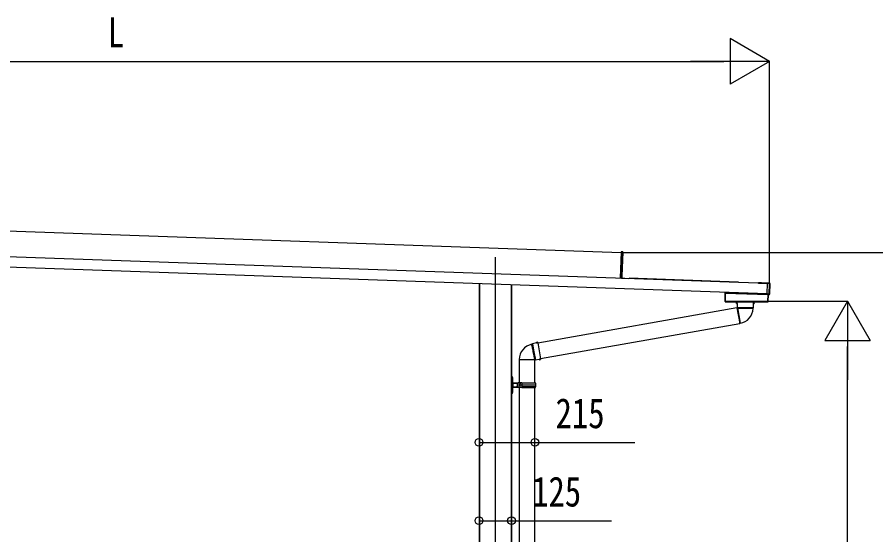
# Model space of a CAD drawing. Units: millimetres, scale not verified. Extents: x -14718 to 14718, y -10396 to 10396.
# Drawn here: x 1314 to 4620, y -5774 to -3781 of the extents above; entities that cross this region are included whole.
import ezdxf
from ezdxf.enums import TextEntityAlignment as Align

# ---------------------------------------------------------------- set-up
doc = ezdxf.new("R2010")
doc.units = ezdxf.units.MM
doc.header["$LTSCALE"] = 50
for name, color, linetype in [('0-3_YKK_12', 2, 'Continuous'), ('0-4_YKK_A1', 4, 'Continuous'), ('0-5_YKK_D', 6, 'Continuous')]:
    doc.layers.add(name, color=color, linetype=linetype)
doc.styles.add('ＭＳ ゴシック', font='')
doc.styles.get('ＭＳ ゴシック').set_extended_font_data('MS Gothic')

msp = doc.modelspace()

# ---------------------------------------------------------------- linework, layer by layer
at = {"layer": '0-3_YKK_12'}
msp.add_line((3154.97, -4705.66), (3154.97, -7626.97), dxfattribs=at)
at = {"layer": '0-4_YKK_A1'}
for p, q in [((-222.27, -4551.64), (3639.37, -4686.5)), ((4203.24, -4806.25), (-791.41, -4631.83)), ((4201.85, -4846.22), (-792.81, -4671.81)), ((3639.43, -4685), (3635.88, -4786.41)), ((3644.94, -4685.53), (3639.43, -4685)), ((3639.44, -4684.5), (3639.46, -4684)), ((3639.44, -4684.5), (3639.44, -4684.5)), ((3644.96, -4685.03), (3639.44, -4684.5)), ((3639.46, -4684), (3644.98, -4684.53)), ((3641.73, -4777.62), (3644.94, -4685.53)), ((3645.41, -4685.54), (3642.19, -4777.64)), ((3644.94, -4685.53), (3645.41, -4685.54)), ((3644.96, -4685.03), (3644.96, -4685.03)), ((3644.96, -4685.03), (3645.43, -4685.04)), ((3645.43, -4685.04), (3645.41, -4685.54)), ((3635.88, -4786.41), (3635.88, -4786.43)), ((3641.45, -4785.63), (3641.73, -4777.62)), ((3641.45, -4785.63), (3641.91, -4785.64)), ((3641.73, -4777.62), (3642.19, -4777.64)), ((3642.19, -4777.64), (3641.91, -4785.64)), ((3670.87, -4787.36), (3670.86, -4787.66)), ((3670.89, -4786.76), (3670.87, -4787.36)), ((4090.62, -4802.01), (3670.87, -4787.36)), ((3670.9, -4786.46), (3670.89, -4786.76)), ((4090.64, -4801.41), (3670.89, -4786.76)), ((4090.65, -4801.11), (3670.9, -4786.46)), ((3093.67, -4807.52), (3093.67, -7074.47)), ((3215.87, -4811.79), (3215.87, -7574.47)), ((3217.47, -4811.85), (3217.47, -7074.47)), ((4090.62, -4802.01), (4090.61, -4802.31)), ((4090.64, -4801.41), (4090.62, -4802.01)), ((4090.65, -4801.11), (4090.64, -4801.41)), ((4174.28, -4804.75), (4174.35, -4802.75)), ((4180.27, -4804.96), (4180.34, -4802.96)), ((4180.34, -4802.96), (4190.34, -4803.31)), ((4190.27, -4805.31), (4190.34, -4803.31)), ((4190.34, -4803.31), (4196.33, -4803.52)), ((4196.26, -4805.52), (4196.33, -4803.52)), ((4196.33, -4803.52), (4209.83, -4803.99)), ((4210.3, -4805.95), (4203.26, -4805.71)), ((4203.28, -4805.21), (4203.29, -4804.86)), ((4204.49, -4804.9), (4203.29, -4804.86)), ((4203.29, -4804.86), (4203.29, -4804.86)), ((4204.49, -4804.9), (4203.29, -4804.86)), ((4204.49, -4804.9), (4204.49, -4804.9)), ((4204.83, -4803.82), (4204.79, -4804.92)), ((4205.09, -4804.81), (4210.79, -4805.01)), ((4205.09, -4804.81), (4205.09, -4804.89)), ((4208.86, -4847.01), (4210.3, -4805.95)), ((4210.8, -4805.97), (4209.36, -4847.03)), ((4211.27, -4805.53), (4209.81, -4847.5)), ((4210.8, -4805.97), (4210.3, -4805.95)), ((4210.31, -4805.45), (4210.79, -4805.01)), ((4211.27, -4805.53), (4210.8, -4805.97)), ((4211.36, -4846.07), (4212.72, -4807.1)), ((4039.87, -4843.08), (4039.87, -4876.55)), ((4039.87, -4843.08), (4040.25, -4843.09)), ((4040.55, -4842.79), (4040.17, -4842.78)), ((4040.25, -4843.09), (4040.55, -4843.09)), ((4040.25, -4843.09), (4040.25, -4876.17)), ((4040.37, -4842.58), (4040.37, -4840.58)), ((4040.55, -4843.09), (4040.56, -4842.79)), ((4040.56, -4842.79), (4203.36, -4848.48)), ((4040.72, -4842.59), (4041.02, -4842.59)), ((4040.72, -4842.6), (4041.02, -4842.61)), ((4041.02, -4842.59), (4041.02, -4840.61)), ((4202.86, -4848.26), (4041.02, -4842.61)), ((4201.81, -4847.26), (4201.8, -4847.61)), ((4201.8, -4847.61), (4203, -4847.65)), ((4201.8, -4847.61), (4201.8, -4847.61)), ((4201.8, -4847.61), (4203, -4847.65)), ((4202.88, -4847.65), (4202.86, -4848.26)), ((4203.16, -4848.27), (4202.86, -4848.26)), ((4203, -4847.65), (4203, -4847.65)), ((4203.16, -4848.27), (4203.18, -4847.66)), ((4203.27, -4848.45), (4203.3, -4847.67)), ((4203.27, -4848.47), (4203.3, -4847.68)), ((4205.38, -4848.55), (4203.36, -4848.48)), ((4203.6, -4847.71), (4203.59, -4847.79)), ((4209.29, -4847.98), (4203.59, -4847.79)), ((4205.08, -4876.57), (4206.04, -4848.87)), ((4205.38, -4848.55), (4205.36, -4848.85)), ((4205.75, -4848.56), (4205.38, -4848.55)), ((4205.66, -4848.86), (4206.04, -4848.87)), ((4208.26, -4848.97), (4206.04, -4848.89)), ((4209.29, -4847.98), (4208.85, -4847.51)), ((4209.36, -4847.03), (4208.86, -4847.01)), ((4209.36, -4847.03), (4209.81, -4847.5)), ((4040.25, -4876.17), (4039.87, -4876.55)), ((4040.17, -4876.85), (4040.55, -4876.47)), ((4040.17, -4876.85), (4204.78, -4876.85)), ((4040.55, -4876.17), (4040.25, -4876.17)), ((4040.55, -4876.17), (4040.55, -4876.47)), ((4040.55, -4876.47), (4204.41, -4876.47)), ((4041.87, -4877.3), (4042.27, -4877.3)), ((4042.27, -4877.3), (4042.57, -4877.3)), ((4042.57, -4877.3), (4077.97, -4877.3)), ((4049.37, -4877.3), (4049.37, -4877.1)), ((4052.37, -4877.1), (4049.37, -4877.1)), ((4052.37, -4876.85), (4052.37, -4877.1)), ((4052.37, -4877.1), (4052.37, -4877.3)), ((4075.87, -4877.1), (4072.87, -4877.1)), ((4072.87, -4877.3), (4072.87, -4877.1)), ((4075.87, -4877.1), (4075.87, -4877.3)), ((4077.97, -4877.3), (4078.47, -4877.3)), ((4085.52, -4878.3), (4083.37, -4879.08)), ((4083.37, -4879.08), (4083.37, -4882.73)), ((4083.37, -4879.08), (4083.43, -4879.08)), ((4083.37, -4882.73), (4085.61, -4883.55)), ((4083.37, -4882.73), (4083.43, -4882.73)), ((4083.5, -4881.82), (4083.5, -4880)), ((4084.87, -4877.3), (4084.87, -4876.85)), ((4084.87, -4877.3), (4084.87, -4877.8)), ((4084.87, -4877.3), (4149.87, -4877.3)), ((4084.87, -4877.8), (4085, -4877.8)), ((4085.52, -4878.3), (4085.65, -4878.3)), ((4085.61, -4883.55), (4085.88, -4898.83)), ((4085.74, -4883.55), (4085.61, -4883.55)), ((4085.65, -4878.3), (4085.87, -4878.3)), ((4085.83, -4882.64), (4085.76, -4879.2)), ((4148.87, -4878.3), (4085.87, -4878.3)), ((4148.86, -4898.83), (4149.13, -4883.55)), ((4148.87, -4878.3), (4149.09, -4878.3)), ((4148.91, -4882.64), (4148.97, -4879.2)), ((4149.13, -4883.55), (4148.99, -4883.55)), ((4149.09, -4878.3), (4149.22, -4878.3)), ((4149.13, -4883.55), (4151.37, -4882.73)), ((4151.37, -4879.08), (4149.22, -4878.3)), ((4149.73, -4877.8), (4149.87, -4877.8)), ((4149.87, -4877.3), (4149.87, -4876.85)), ((4149.87, -4877.3), (4149.87, -4877.8)), ((4151.23, -4881.82), (4151.23, -4880)), ((4151.3, -4879.08), (4151.37, -4879.08)), ((4151.3, -4882.73), (4151.37, -4882.73)), ((4151.37, -4882.73), (4151.37, -4879.08)), ((4204.41, -4876.17), (4204.41, -4876.47)), ((4204.41, -4876.47), (4204.78, -4876.85)), ((4205.08, -4876.57), (4204.71, -4876.18)), ((4085.45, -4900.66), (3318.81, -5035.84)), ((4085.45, -4900.66), (4095.91, -4959.95)), ((4087.47, -4901.73), (4085.7, -4902.04)), ((4085.88, -4898.83), (4086.93, -4900.39)), ((4085.88, -4898.83), (4148.86, -4898.83)), ((4087.26, -4900.53), (4097.69, -4959.68)), ((4092.23, -4900.79), (4147.54, -4900.79)), ((4147.48, -4902.4), (4147.54, -4900.79)), ((4147.54, -4900.79), (4148.86, -4898.83)), ((4095.66, -4958.57), (4097.44, -4958.25)), ((3329.26, -5095.13), (4095.91, -4959.95)), ((3296.66, -5039.74), (3295.08, -5040.08)), ((3298.36, -5038.1), (3296.66, -5039.74)), ((3296.66, -5039.74), (3306.27, -5094.21)), ((3313.36, -5035.19), (3298.36, -5038.1)), ((3298.36, -5038.1), (3303.83, -5069.12)), ((3313.78, -5032.84), (3313.36, -5035.19)), ((3313.39, -5035.32), (3313.36, -5035.19)), ((3317.37, -5032.2), (3313.78, -5032.84)), ((3313.78, -5032.84), (3313.79, -5032.9)), ((3314.3, -5035.24), (3317.67, -5034.58)), ((3314.7, -5032.81), (3316.5, -5032.49)), ((3318.52, -5034.19), (3317.37, -5032.2)), ((3317.37, -5032.2), (3317.38, -5032.27)), ((3318.52, -5034.19), (3318.54, -5034.31)), ((3318.54, -5034.31), (3329.56, -5096.79)), ((3303.83, -5069.12), (3309.3, -5100.13)), ((3247.32, -5099.06), (3307.38, -5099.06)), ((3247.37, -5099.06), (3247.37, -5187.52)), ((3307.57, -5187.52), (3307.57, -5099.36)), ((3307.58, -5099.36), (3309.3, -5100.13)), ((3309.3, -5100.13), (3324.39, -5097.74)), ((3324.39, -5097.74), (3324.37, -5097.61)), ((3324.39, -5097.74), (3325.59, -5099.8)), ((3325.57, -5099.74), (3325.59, -5099.8)), ((3325.59, -5099.8), (3329.18, -5099.17)), ((3326.46, -5099.52), (3328.26, -5099.2)), ((3329.17, -5099.11), (3329.18, -5099.17)), ((3329.18, -5099.17), (3329.58, -5096.92)), ((3329.56, -5096.79), (3329.58, -5096.92)), ((3218.47, -5170.26), (3217.47, -5170.26)), ((3218.47, -5170.26), (3218.47, -5163.97)), ((3218.47, -5197.47), (3218.47, -5170.26)), ((3220.46, -5164.87), (3220.64, -5170.6)), ((3222.17, -5188.22), (3222.27, -5191.47)), ((3223.13, -5188.47), (3239.47, -5188.47)), ((3239.47, -5188.47), (3242.47, -5188.47)), ((3239.47, -5191.47), (3239.47, -5188.47)), ((3250.47, -5188.47), (3242.47, -5188.47)), ((3250.47, -5192.97), (3250.47, -5188.47)), ((3250.48, -5188.46), (3250.48, -5192.97)), ((3257.49, -5188.46), (3250.48, -5188.46)), ((3257.73, -5188.46), (3257.49, -5188.46)), ((3257.73, -5188.46), (3258.14, -5188.46)), ((3258.14, -5188.46), (3309.47, -5188.46)), ((3309.47, -5190.46), (3309.47, -5188.46)), ((3218.47, -5197.47), (3217.47, -5197.47)), ((3218.47, -5197.47), (3221.47, -5197.47)), ((3218.47, -5224.67), (3218.47, -5197.47)), ((3221.47, -5197.47), (3220.64, -5224.33)), ((3221.47, -5197.47), (3222.47, -5197.47)), ((3222.27, -5203.47), (3222.17, -5206.71)), ((3239.47, -5191.47), (3222.28, -5191.47)), ((3222.28, -5191.47), (3222.47, -5197.47)), ((3222.47, -5197.47), (3222.28, -5203.47)), ((3222.28, -5203.47), (3239.47, -5203.47)), ((3239.47, -5206.47), (3223.13, -5206.47)), ((3239.47, -5192.97), (3239.47, -5191.47)), ((3239.47, -5192.97), (3239.47, -5201.96)), ((3240.45, -5192.97), (3239.47, -5192.97)), ((3242.47, -5192.97), (3239.47, -5192.97)), ((3240.45, -5201.96), (3239.47, -5201.96)), ((3239.47, -5201.97), (3242.47, -5201.97)), ((3239.47, -5203.47), (3239.47, -5201.97)), ((3239.47, -5206.47), (3239.47, -5203.47)), ((3242.47, -5206.47), (3239.47, -5206.47)), ((3242.47, -5192.97), (3240.45, -5192.97)), ((3240.45, -5201.96), (3240.45, -5192.97)), ((3242.47, -5201.96), (3240.45, -5201.96)), ((3247.37, -5206.47), (3247.37, -6016.97)), ((3250.48, -5192.97), (3248.47, -5192.97)), ((3250.48, -5201.96), (3248.47, -5201.96)), ((3250.47, -5201.97), (3248.47, -5201.97)), ((3250.47, -5206.47), (3250.47, -5201.97)), ((3250.48, -5197.46), (3250.48, -5192.97)), ((3250.48, -5201.96), (3250.48, -5197.46)), ((3256.97, -5197.46), (3250.48, -5197.46)), ((3250.48, -5206.46), (3250.48, -5201.96)), ((3257.49, -5206.46), (3250.48, -5206.46)), ((3256.97, -5197.46), (3256.97, -5197.47)), ((3256.97, -5197.46), (3256.97, -5197.46)), ((3257.06, -5197.46), (3257.06, -5197.46)), ((3310.97, -5197.46), (3257.23, -5197.46)), ((3257.73, -5206.46), (3257.49, -5206.46)), ((3257.73, -5206.46), (3258.14, -5206.46)), ((3258.14, -5206.46), (3309.47, -5206.46)), ((3310.47, -5190.46), (3259.16, -5190.46)), ((3310.47, -5204.46), (3259.16, -5204.46)), ((3307.57, -6016.96), (3307.57, -5206.46)), ((3309.47, -5206.46), (3309.47, -5204.46)), ((3218.47, -5224.67), (3217.47, -5224.67)), ((3217.47, -5230.97), (3218.47, -5230.97)), ((3218.47, -5224.67), (3220.64, -5224.33)), ((3218.47, -5230.97), (3218.47, -5224.67)), ((3218.47, -5230.97), (3220.46, -5230.06)), ((3220.64, -5224.33), (3220.46, -5230.06))]:
    msp.add_line(p, q, dxfattribs=at)
for points in [[(3639.43, -4685), (3639.44, -4684.5), (3644.96, -4685.03)], [(3641.92, -4785.49), (3641.97, -4785.5), (3642.02, -4785.52)], [(3642.21, -4785.66), (3642.02, -4785.67), (3641.92, -4785.69)], [(3642.2, -4786.16), (3666.88, -4787.02), (3666.86, -4787.52)], [(3642.21, -4785.66), (3666.9, -4786.52), (3666.88, -4787.02)], [(3092.47, -4807.48), (3092.47, -7074.47), (3092.77, -7074.47), (3093.37, -7074.47)], [(3094.07, -4807.54), (3094.07, -7574.47), (3094.37, -7574.47)], [(3216.27, -4811.81), (3216.27, -7074.47), (3216.57, -7074.47)], [(4167.85, -4802.53), (4167.78, -4804.53), (4203.02, -4805.76)], [(4167.85, -4802.53), (4174.35, -4802.75), (4180.34, -4802.96)], [(4201.81, -4847.26), (4201.83, -4846.76), (4203.26, -4805.71), (4203.28, -4805.21)], [(4203.28, -4805.21), (4210.31, -4805.45), (4210.3, -4805.95)], [(4205.09, -4804.89), (4205.03, -4804.89), (4204.99, -4804.9)], [(4040.72, -4840.6), (4040.72, -4842.59), (4040.37, -4842.58)], [(4201.83, -4846.76), (4208.86, -4847.01), (4208.85, -4847.51), (4201.81, -4847.26)], [(4203.51, -4847.69), (4203.54, -4847.7), (4203.6, -4847.71)], [(4204.41, -4876.17), (4204.71, -4876.18), (4205.66, -4848.86), (4205.36, -4848.85)], [(4072.87, -4876.85), (4072.87, -4877.1), (4052.37, -4877.1)], [(4083.43, -4879.08), (4084.88, -4878.57), (4085.65, -4878.3)], [(4085.74, -4883.55), (4084.92, -4883.26), (4083.43, -4882.73)], [(4085.76, -4879.2), (4084.88, -4879.51), (4083.5, -4880)], [(4083.5, -4881.82), (4084.92, -4882.32), (4085.83, -4882.64)], [(4148.91, -4882.64), (4149.81, -4882.32), (4151.23, -4881.82)], [(4151.23, -4880), (4149.86, -4879.51), (4148.97, -4879.2)], [(4151.3, -4882.73), (4149.81, -4883.26), (4148.99, -4883.55)], [(4149.09, -4878.3), (4149.86, -4878.57), (4151.3, -4879.08)], [(4087.26, -4900.53), (4086.92, -4900.36), (4086.95, -4900.38)], [(4147.48, -4902.4), (4147.45, -4902.35), (4146.81, -4902.2), (4145.3, -4902.06), (4143.05, -4901.94), (4140, -4901.83), (4136.4, -4901.73), (4132.15, -4901.63), (4127.6, -4901.53), (4122.62, -4901.44), (4117.64, -4901.36), (4112.5, -4901.27), (4107.64, -4901.18), (4102.92, -4901.08), (4098.74, -4900.99), (4094.97, -4900.88), (4092.23, -4900.79)], [(3307.59, -5099.34), (3307.53, -5099.26), (3307.38, -5099.06), (3307.36, -5099.04), (3307.23, -5098.77), (3306.81, -5097.09), (3306.27, -5094.21), (3305.7, -5091.53), (3304.96, -5087.95), (3304.12, -5083.73), (3303.23, -5079.23), (3302.27, -5074.33), (3301.32, -5069.43), (3300.34, -5064.39), (3299.41, -5059.64), (3298.51, -5055.05), (3297.69, -5050.99), (3296.95, -5047.35), (3296.32, -5044.44), (3295.8, -5042.17), (3295.41, -5040.74), (3295.13, -5040.1), (3295.08, -5040.08)], [(3313.39, -5035.32), (3313.53, -5034.46), (3313.79, -5032.9)], [(3314.7, -5032.81), (3314.45, -5034.3), (3314.3, -5035.24)], [(3317.67, -5034.58), (3317.21, -5033.76), (3316.5, -5032.49)], [(3317.38, -5032.27), (3318.14, -5033.6), (3318.54, -5034.31)], [(3325.57, -5099.74), (3324.79, -5098.36), (3324.37, -5097.61)], [(3325.25, -5097.37), (3326.96, -5097.1), (3328.65, -5096.83)], [(3325.25, -5097.37), (3325.72, -5098.2), (3326.46, -5099.52)], [(3328.26, -5099.2), (3328.5, -5097.76), (3328.65, -5096.83)], [(3329.56, -5096.79), (3329.42, -5097.6), (3329.17, -5099.11)], [(3220.46, -5164.87), (3218.47, -5163.97), (3217.47, -5163.97)], [(3218.47, -5170.26), (3220.64, -5170.6), (3221.47, -5197.47)], [(3250.47, -5206.47), (3242.47, -5206.47), (3242.47, -5188.47)], [(3257.49, -5188.46), (3257.1, -5192.92), (3256.97, -5197.46)], [(3250.47, -5192.97), (3248.47, -5192.97), (3248.47, -5201.97)], [(3257.23, -5197.46), (3257.06, -5197.46), (3256.97, -5197.46), (3250.48, -5197.46)]]:
    msp.add_lwpolyline(points, dxfattribs=at)
msp.add_lwpolyline([(4040.55, -4876.17), (4040.55, -4843.09), (4205.36, -4848.85), (4204.41, -4876.17)], close=True, dxfattribs=at)
for centre, radius, start, end in [((3642.9, -4685.21), 2.07, 351.06854, 4.93146), ((3642.92, -4684.71), 2.07, 351.06854, 4.93146), ((3644.91, -4685.53), 0.5, 358, 84.5), ((3644.93, -4685.03), 0.5, 358, 84.5), ((3635.93, -4786.41), 0.046, 175.29565, 214.77267), ((3642.44, -4785.66), 1, 178, 198.10214), ((3644.67, -4785.97), 3.17, 180.02593, 184.48569), ((3641.6, -4787.48), 1.51, 74.62836, 93.96537), ((3644, -4808.91), 22.82, 94.53647, 96.28466), ((3642.41, -4785.66), 0.5, 178, 268), ((3642.43, -4785.16), 0.5, 178, 268), ((3642.21, -4785.91), 0.242, 207.21704, 266.19947), ((3642.44, -4785.4), 0.765, 234.9594, 266.94829), ((3642.23, -4785.41), 0.242, 207.21704, 266.19947), ((3642.45, -4784.9), 0.765, 234.9594, 266.94829), ((4204.73, -4800.9), 4.01, 266.55184, 273.90119), ((4209.72, -4806.99), 3, 358, 88), ((4210.3, -4805.96), 0.501, 358.24971, 87.75029), ((4040.55, -4843.09), 0.3, 88.05611, 180.04719), ((4040.55, -4843.09), 0.3, 88.19064, 179.87538), ((4040.55, -4843.09), 0.3, 90.16173, 180.04449), ((4040.55, -4842.95), 0.159, 86.02272, 89.97728), ((4202.98, -4851.36), 3.71, 81.82188, 89.76035), ((4203.36, -4848.28), 0.2, 178, 268), ((4205.36, -4848.85), 0.3, 357.94657, 87.94647), ((4208.36, -4845.97), 3, 268, 358), ((4208.86, -4847.01), 0.501, 268.24971, 357.75029), ((4040.55, -4876.17), 0.301, 180.24971, 269.75029), ((4049.07, -4877.1), 0.3, 0, 54.36863), ((4076.17, -4877.1), 0.3, 125.63137, 180), ((4080.76, -4879.75), 2.75, 354.81691, 13.99327), ((4079.85, -4882), 3.66, 348.38866, 2.80116), ((4085.87, -4877.3), 1, 180, 270), ((4085.87, -4877.8), 1, 180, 220.49583), ((4083.2, -4879.07), 2.56, 357.19737, 17.56812), ((4083.93, -4882.92), 1.92, 340.91849, 8.46572), ((4148.87, -4877.3), 1, 270, 0), ((4151.41, -4882.86), 2.51, 174.83553, 195.78026), ((4150.88, -4878.99), 1.93, 159.00896, 186.22555), ((4148.87, -4877.8), 1, 319.50417, 0), ((4154.89, -4879.82), 3.66, 168.38866, 182.80116), ((4153.98, -4882.07), 2.75, 174.81691, 193.99327), ((4204.41, -4876.17), 0.301, 270.23913, 357.76087), ((4091.08, -4874.67), 26.14, 261.58885, 272.50926), ((4087.22, -4900.3), 60.3, 280, 358.00006), ((3307.62, -5099.06), 60.3, 101.99843, 180), ((3313.69, -5033.42), 1.92, 260.91849, 288.46572), ((3313.89, -5029.24), 3.66, 268.38866, 282.80116), ((3316.26, -5029.75), 2.75, 274.81691, 293.99327), ((3317.35, -5032.04), 2.56, 277.19737, 297.56812), ((3325.46, -5099.87), 2.51, 94.83553, 115.78026), ((3326.69, -5102.26), 2.75, 94.81691, 113.99327), ((3329.07, -5102.76), 3.66, 88.38866, 102.80116), ((3329.19, -5098.68), 1.93, 79.00896, 106.22555), ((3223.13, -5186.47), 2, 181.7624, 241.44015), ((3223.13, -5186.47), 2, 241.44015, 270), ((3337.98, -5197.44), 80.75, 173.61461, 180.01355), ((3259.35, -5188.81), 1.66, 167.69464, 263.49512), ((3259.93, -5188.66), 1.81, 173.59328, 264.82407), ((3223.13, -5208.47), 2, 118.55985, 178.2376), ((3223.13, -5208.47), 2, 90, 118.55985), ((3257.02, -5197.69), 0.226, 80.79578, 102.71983), ((3334.86, -5197.48), 77.89, 179.99307, 186.62466), ((3337.98, -5197.48), 80.75, 179.98461, 186.38348), ((3259.29, -5206.07), 1.61, 94.66451, 194.14319), ((3259.99, -5206.31), 1.86, 96.97139, 184.61125), ((3261.72, -5197.46), 49.25, 0, 8.17123), ((3261.72, -5197.46), 49.25, 351.83186, 0.00306)]:
    msp.add_arc(centre, radius, start, end, dxfattribs=at)
for centre, major_axis, ratio, start_param, end_param in [((3648.95, -4786.89), (13.07, -0.46), 0.061163, 2.1795146, 3.1041886), ((3648.96, -4786.89), (13.07, -0.46), 0.038227, 2.1795146, 3.1415927), ((4204.49, -4804.86), (0.6, -0.021), 0.061163, 4.712389, 6.2831853), ((4205.08, -4805.11), (-0.01, -0.3), 0.998135, 3.1415927, 3.9545103), ((4210.77, -4805.51), (0.367, 0.342), 0.99628, 5.4996506, 7.06672), ((4040.17, -4843.08), (-0.3, 0.01), 0.998133, 4.7490956, 6.3180268), ((4040.17, -4842.58), (-0.2, 0.007), 0.998133, 1.607503, 3.1764341), ((4040.25, -4842.59), (0, 0.5), 0.061125, 3.1027435, 3.1394501), ((4040.55, -4842.59), (0.007, 0.2), 0.854479, 3.1782993, 4.712389), ((4040.55, -4842.59), (0.47, -0.016), 0.425228, 4.7490956, 6.2831853), ((4040.55, -4842.59), (-0.011, 0.2), 0.151815, 3.0913179, 3.1280246), ((4040.52, -4842.59), (0.201, -0.007), 0.992577, 6.2831853, 6.3180268), ((4040.52, -4842.59), (-0.501, 0.017), 0.998133, 3.1415927, 3.1764341), ((4203.36, -4848.28), (0.5, -0.017), 0.4, 3.1415927, 4.712389), ((4203, -4847.69), (0.6, -0.021), 0.061163, 6.2831853, 7.8539816), ((4203.6, -4847.48), (-0.01, -0.3), 0.998135, 5.4691958, 6.2831853), ((4205.74, -4848.86), (0.3, -0.01), 0.998135, 0, 1.5707963), ((4209.31, -4847.48), (0.342, -0.367), 0.99628, 5.4996506, 7.06672), ((4040.17, -4876.55), (0.213, 0.213), 0.99628, 2.358058, 3.9251274), ((4204.78, -4876.55), (-0.209, 0.217), 0.996405, 2.3754474, 3.9077379), ((3222.28, -5191.3), (1, 0.031), 0.162205, 3.1415927, 4.7026633), ((3222.28, -5203.63), (1, -0.031), 0.162205, 1.580522, 3.1415927), ((3222.38, -5194.47), (-0.1, 3), 0.333136, 6.2716543, 6.28138), ((3222.38, -5200.47), (0.1, 3), 0.333136, 3.143398, 3.1531236), ((3239.47, -5190.98), (3, 0), 0.162278, 4.712389, 6.2831853), ((3239.47, -5203.95), (3, 0), 0.162278, 6.2831853, 7.8539816)]:
    msp.add_ellipse(centre, major_axis=major_axis, ratio=ratio, start_param=start_param, end_param=end_param, dxfattribs=at)
at = {"layer": '0-5_YKK_D'}
for p, q in [((4210.22, -3951.55), (4058.67, -3864.05)), ((4058.67, -3864.05), (4058.67, -4039.05)), ((-624.79, -3951.55), (4035.22, -3951.55)), ((4210.22, -3951.55), (3907.11, -3951.55)), ((4210.22, -3951.55), (4058.67, -4039.05)), ((4210.22, -4805.97), (4210.22, -3950.55)), ((3643.37, -4686.6), (4812.36, -4686.6)), ((4203.37, -4874.3), (4512.36, -4874.3)), ((4511.36, -4874.3), (4423.86, -5025.85)), ((4511.36, -4874.3), (4598.86, -5025.85)), ((4511.36, -4874.3), (4511.36, -5177.41)), ((4423.86, -5025.85), (4598.86, -5025.85)), ((4511.36, -6899.3), (4511.36, -5049.3)), ((3092.47, -5652.45), (3092.47, -5720.34)), ((3217.47, -5652.45), (3217.47, -5720.34))]:
    msp.add_line(p, q, dxfattribs=at)
for points in [[(3092.47, -5417.83), (3307.57, -5417.83), (3692.67, -5417.83)], [(3092.47, -5719.34), (3217.47, -5719.34), (3602.57, -5719.34)]]:
    msp.add_lwpolyline(points, dxfattribs=at)
for centre in [(3092.47, -5417.83), (3307.57, -5417.83), (3092.47, -5719.34), (3217.47, -5719.34)]:
    msp.add_circle(centre, 14.88, dxfattribs=at)

# ---------------------------------------------------------------- texts
at = {"layer": '0-5_YKK_D', "style": 'ＭＳ ゴシック', "width": 0.8}
for s, p in [('L', (1663.22, -3931.55)), ('215', (3387.07, -5397.83)), ('125', (3296.97, -5699.34))]:
    msp.add_text(s, height=115.5, dxfattribs=at).set_placement(p, align=Align.BOTTOM_LEFT)

doc.saveas('drawing.dxf')
